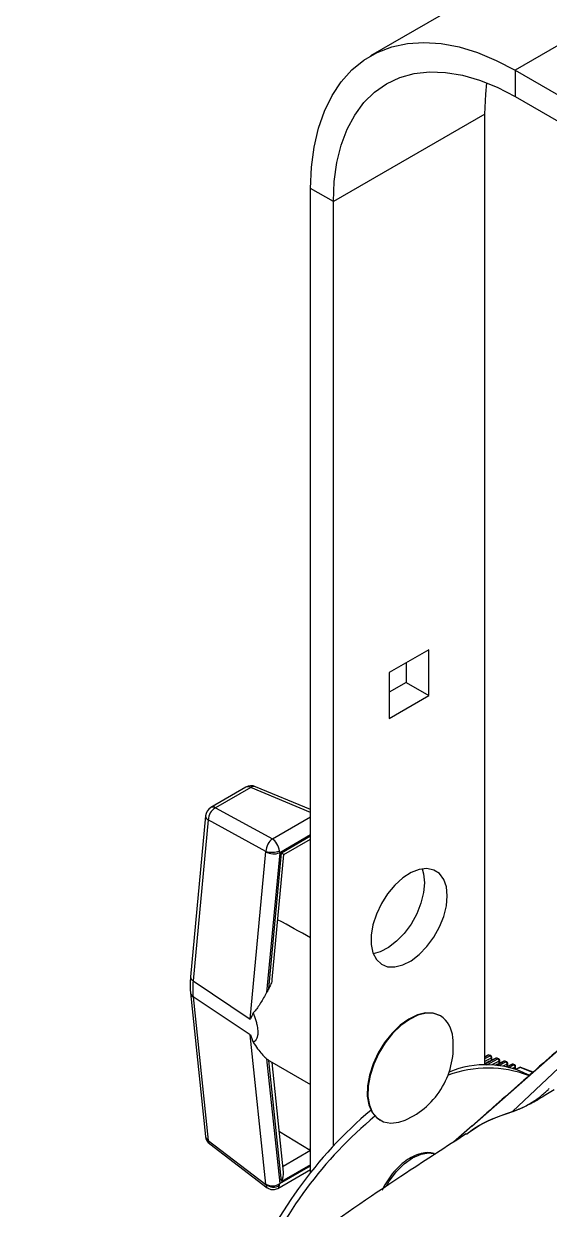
# Model space of a CAD drawing. Extents: x 7 to 135, y 3 to 97.
# Drawn here: x 10.89 to 13.96, y 11.37 to 18.29 of the extents above; entities that cross this region are included whole.
import ezdxf

# ---------------------------------------------------------------- set-up
doc = ezdxf.new("R2010")
doc.units = 0
doc.header["$MEASUREMENT"] = 0
doc.layers.add('OBJECT', color=7, linetype='CONTINUOUS')

msp = doc.modelspace()

# ---------------------------------------------------------------- linework, layer by layer
at = {"layer": 'OBJECT'}
for p, q in [((13.7983, 18.6131), (12.9144, 18.1028)), ((14.2266, 18.2895), (13.7583, 18.0192)), ((13.7583, 18.0192), (16.8696, 16.2232)), ((13.7583, 18.0192), (13.7583, 17.8657)), ((13.7583, 17.8657), (16.8696, 16.0696)), ((13.5816, 17.7635), (12.6977, 17.2532)), ((13.5816, 12.218), (13.5816, 17.7635)), ((12.6977, 17.2532), (12.5647, 17.33)), ((12.5647, 11.5899), (12.5647, 17.33)), ((12.6977, 11.7441), (12.6977, 17.2532)), ((13.2556, 14.639), (13.0237, 14.5051)), ((13.2556, 14.3712), (13.2556, 14.639)), ((13.1227, 14.5623), (13.1227, 14.4479)), ((13.0237, 14.5051), (13.0237, 14.2373)), ((13.1227, 14.4479), (13.0237, 14.3908)), ((13.1227, 14.4479), (13.2556, 14.3712)), ((13.0237, 14.2373), (13.2556, 14.3712)), ((12.1876, 13.8363), (11.9824, 13.7178)), ((12.215, 13.8352), (12.0098, 13.7167)), ((12.5647, 13.6897), (12.215, 13.8352)), ((12.5647, 13.7059), (12.2429, 13.8399)), ((12.0098, 13.7167), (12.342, 13.536)), ((11.9514, 13.6695), (11.8637, 12.7299)), ((11.9668, 13.6459), (11.8791, 12.7064)), ((12.3042, 13.4624), (11.9668, 13.6459)), ((12.342, 13.536), (12.5647, 13.6646)), ((12.5647, 13.5583), (12.3843, 13.4542)), ((12.3945, 13.4544), (12.5647, 13.5527)), ((12.4077, 13.4434), (12.5647, 13.5341)), ((12.5647, 13.5295), (12.5643, 13.5338)), ((12.213, 12.4844), (12.3042, 13.461)), ((12.3843, 13.4542), (12.3081, 12.6382)), ((12.3205, 12.6616), (12.3945, 13.4544)), ((12.3397, 12.715), (12.4077, 13.4435)), ((11.8791, 12.7064), (12.213, 12.4844)), ((11.8638, 12.6369), (11.9515, 11.7987)), ((12.213, 12.3922), (11.8791, 12.6142)), ((11.8791, 12.6142), (11.9668, 11.7759)), ((13.743, 11.9449), (14.3659, 12.5337)), ((13.3236, 12.5031), (13.32, 12.5052)), ((12.3042, 11.5209), (12.213, 12.3922)), ((13.5053, 11.8596), (14.0909, 12.3749)), ((12.3081, 12.2522), (12.3843, 11.5242)), ((12.3205, 12.243), (12.3253, 12.2405)), ((12.3945, 11.5357), (12.3205, 12.243)), ((13.5996, 12.2738), (13.5816, 12.2647)), ((13.6037, 12.2737), (13.5816, 12.2625)), ((13.5816, 12.2541), (13.6124, 12.2703)), ((13.62, 12.2574), (13.5816, 12.2373)), ((13.6458, 12.2559), (13.5816, 12.2232)), ((13.6498, 12.2557), (13.5816, 12.221)), ((13.5928, 12.2179), (13.6586, 12.2523)), ((13.6124, 12.2703), (13.6037, 12.2737)), ((13.6165, 12.2708), (13.6078, 12.2742)), ((13.62, 12.2428), (13.62, 12.2574)), ((13.6229, 12.2442), (13.6229, 12.2615)), ((13.6586, 12.2523), (13.6498, 12.2557)), ((13.6627, 12.2529), (13.654, 12.2563)), ((13.669, 12.2262), (13.6691, 12.2435)), ((12.3251, 12.2401), (12.5647, 12.1018)), ((12.4073, 11.592), (12.3404, 12.2312)), ((13.5816, 12.2259), (13.6032, 12.2373)), ((13.6066, 12.236), (13.6032, 12.2373)), ((13.609, 12.2372), (13.6073, 12.2378)), ((13.6662, 12.2395), (13.6225, 12.2166)), ((13.6412, 12.215), (13.6494, 12.2193)), ((13.692, 12.2379), (13.646, 12.2145)), ((13.6528, 12.218), (13.6494, 12.2193)), ((13.696, 12.2378), (13.6496, 12.2142)), ((13.6552, 12.2192), (13.6534, 12.2199)), ((13.663, 12.2125), (13.7047, 12.2344)), ((13.6662, 12.2248), (13.6662, 12.2395)), ((13.7123, 12.2215), (13.6877, 12.2086)), ((13.7047, 12.2344), (13.696, 12.2378)), ((13.7088, 12.2349), (13.7001, 12.2383)), ((13.7382, 12.2199), (13.7079, 12.2045)), ((13.7422, 12.2198), (13.7109, 12.2039)), ((13.7123, 12.2068), (13.7123, 12.2215)), ((13.7152, 12.2082), (13.7152, 12.2256)), ((13.722, 12.2013), (13.7509, 12.2164)), ((13.7509, 12.2164), (13.7422, 12.2198)), ((13.7585, 12.2036), (13.7432, 12.1956)), ((13.755, 12.217), (13.7463, 12.2203)), ((13.7585, 12.1909), (13.7585, 12.2036)), ((13.7843, 12.2019), (13.7609, 12.1901)), ((13.7613, 12.1902), (13.7613, 12.2076)), ((13.7884, 12.2018), (13.7635, 12.1892)), ((13.8616, 12.1733), (13.7884, 12.2018)), ((13.8633, 12.1748), (13.7925, 12.2023)), ((12.3826, 11.8287), (12.5628, 11.7194)), ((12.9681, 11.8955), (12.9716, 11.8934)), ((13.5073, 11.8614), (13.398, 11.7653)), ((11.9668, 11.7759), (12.3042, 11.5198)), ((11.9759, 11.7554), (12.312, 11.5002)), ((12.4037, 11.6267), (12.5635, 11.719)), ((12.5628, 11.7194), (12.5647, 11.7407)), ((12.3843, 11.5242), (12.5647, 11.6284)), ((12.5647, 11.634), (12.3945, 11.5357)), ((12.3728, 11.4964), (12.5647, 11.6072))]:
    msp.add_line(p, q, dxfattribs=at)
at = {"layer": 'OBJECT', "flags": 128}
for points in [[(12.5647, 17.33), (12.5698, 17.4542), (12.5851, 17.5715), (12.6103, 17.6809), (12.6453, 17.7814), (12.6899, 17.8721), (12.7435, 17.9524), (12.8058, 18.0214), (12.8763, 18.0787), (12.9542, 18.1237), (13.039, 18.1561), (13.13, 18.1755), (13.2263, 18.1819), (13.3272, 18.1751), (13.4317, 18.1552), (13.539, 18.1224), (13.6482, 18.0769), (13.7583, 18.0192)], [(12.6977, 17.2532), (12.7028, 17.3703), (12.7181, 17.4804), (12.7434, 17.5824), (12.7784, 17.6753), (12.8229, 17.7583), (12.8764, 17.8305), (12.9384, 17.8913), (13.0083, 17.94), (13.0855, 17.9762), (13.1691, 17.9995), (13.2584, 18.0098), (13.3524, 18.0068), (13.4505, 17.9907), (13.5514, 17.9617), (13.6544, 17.9199), (13.7583, 17.8657)], [(13.5816, 17.7635), (13.5867, 17.8806), (13.5943, 17.9457)], [(13.3624, 13.2031), (13.3572, 13.2554), (13.3418, 13.2992), (13.3169, 13.3326), (13.2838, 13.3538), (13.244, 13.362), (13.1992, 13.3568), (13.1517, 13.3383), (13.1036, 13.3076), (13.0572, 13.2659), (13.0146, 13.2153), (12.9779, 13.1581), (12.9488, 13.097), (12.9285, 13.0348), (12.9182, 12.9745), (12.9182, 12.9189), (12.9285, 12.8706), (12.9488, 12.8318), (12.9779, 12.8043), (13.0146, 12.7895), (13.0572, 12.788), (13.1036, 12.7999), (13.1517, 12.8247), (13.1992, 12.8611), (13.244, 12.9075), (13.2838, 12.9618), (13.3169, 13.0213), (13.3418, 13.0832), (13.3572, 13.1448), (13.3624, 13.2031)], [(13.2159, 13.3602), (13.2242, 13.3322), (13.2294, 13.2799)], [(13.2294, 13.2799), (13.2242, 13.2216), (13.2088, 13.16), (13.184, 13.098), (13.1509, 13.0385), (13.111, 12.9843), (13.0663, 12.9379), (13.0187, 12.9014), (12.9707, 12.8767), (12.9304, 12.8656)], [(13.32, 12.5052), (13.281, 12.5194), (13.2364, 12.5206), (13.188, 12.5086), (13.1377, 12.484), (13.0878, 12.4478), (13.0401, 12.4015), (12.9967, 12.347), (12.9594, 12.2864), (12.9295, 12.2223), (12.9085, 12.1573), (12.8971, 12.0941), (12.8959, 12.0352), (12.9047, 11.9831), (12.9234, 11.9399), (12.9511, 11.9073), (12.9681, 11.8955)], [(13.3236, 12.5031), (13.2845, 12.5174), (13.2399, 12.5185), (13.1915, 12.5066), (13.1413, 12.482), (13.0913, 12.4458), (13.0437, 12.3995), (13.0003, 12.3449), (12.9629, 12.2844), (12.9331, 12.2203), (12.9121, 12.1553), (12.9007, 12.0921), (12.8994, 12.0332), (12.9083, 11.9811), (12.927, 11.9379), (12.9547, 11.9053), (12.9903, 11.8847), (13.0323, 11.877), (13.0791, 11.8824), (13.1159, 11.8949)], [(13.007, 11.5106), (13.0243, 11.5392), (13.0654, 11.594), (13.1116, 11.6401), (13.1605, 11.6748), (13.2093, 11.6964), (13.2555, 11.7038), (13.2938, 11.6975)]]:
    msp.add_lwpolyline(points, dxfattribs=at)
at = {"layer": 'OBJECT'}
for centre, radius, start, end in [((12.2189, 13.7822), 0.0625, 67.40102, 119.99731), ((12.2003, 13.8101), 0.0291, 59.65394, 115.89413), ((12.2333, 13.8113), 0.0301, 71.50711, 127.38958), ((12.0137, 13.6637), 0.0625, 119.99731, 174.66696), ((12.0533, 13.6418), 0.0867, 120.15728, 177.26327), ((11.9951, 13.6916), 0.0291, 59.65394, 115.89413), ((11.9783, 13.6703), 0.0269, 181.62173, 244.54183), ((12.3396, 13.5817), 0.1245, 253.44803, 290.63899), ((12.3514, 13.5416), 0.0934, 239.6248, 290.62488), ((11.8906, 12.7307), 0.0269, 181.62173, 244.54183), ((12.8862, 12.3491), 0.6463, 151.08474, 153.429), ((11.8951, 12.6415), 0.0317, 188.16771, 239.51103), ((13.2286, 12.3667), 0.1662, 3.68582, 55.14271), ((12.9324, 12.3225), 0.4653, 330, 6.77852), ((12.3901, 12.3491), 0.1268, 229.7811, 236.72406), ((13.6041, 12.2649), 0.01, 68.73574, 116.93683), ((13.6015, 12.2696), 0.00462, 62.40524, 114.33964), ((13.6062, 12.2698), 0.00472, 71.15425, 123.2493), ((13.615, 12.2664), 0.00472, 71.15425, 123.2493), ((13.6058, 12.2577), 0.0143, 359.03766, 62.23411), ((13.6129, 12.2615), 0.01, 59.94051, 68.73574), ((13.6129, 12.2615), 0.01, 359.93775, 59.94051), ((13.618, 12.262), 0.00497, 294.716, 354.6269), ((13.6503, 12.2469), 0.01, 68.73574, 116.93683), ((13.6477, 12.2516), 0.00462, 62.40524, 114.33964), ((13.6524, 12.2518), 0.00472, 71.15425, 123.2493), ((13.6612, 12.2484), 0.00472, 71.15425, 123.2493), ((13.6519, 12.2397), 0.0143, 359.03766, 62.23411), ((13.6591, 12.2435), 0.01, 59.94051, 68.73574), ((13.6591, 12.2435), 0.01, 359.93775, 59.94051), ((13.6641, 12.244), 0.00497, 294.716, 354.6269), ((13.5991, 11.53), 0.6683, 69.17531, 110.31142), ((13.587, 11.6682), 0.5498, 62.58036, 112.83408), ((13.6965, 12.229), 0.01, 68.73574, 116.93683), ((13.6939, 12.2337), 0.00462, 62.40524, 114.33964), ((13.6986, 12.2338), 0.00472, 71.15425, 123.2493), ((13.7073, 12.2304), 0.00472, 71.15425, 123.2493), ((13.6981, 12.2218), 0.0143, 359.03766, 62.23411), ((13.7052, 12.2256), 0.01, 59.94051, 68.73574), ((13.7052, 12.2256), 0.01, 359.93775, 59.94051), ((13.7102, 12.226), 0.00497, 294.716, 354.6269), ((13.7427, 12.211), 0.01, 68.73574, 116.93683), ((13.7401, 12.2157), 0.00462, 62.40524, 114.33964), ((13.7448, 12.2159), 0.00472, 71.15425, 123.2493), ((13.7534, 12.2125), 0.00472, 71.15425, 123.2493), ((13.7442, 12.2038), 0.0143, 359.03766, 62.23411), ((13.7513, 12.2076), 0.01, 59.94051, 68.73574), ((13.7513, 12.2076), 0.01, 359.93775, 59.94051), ((13.7564, 12.2081), 0.00497, 294.716, 354.6269), ((13.7889, 12.193), 0.01, 68.73574, 116.93683), ((13.7863, 12.1977), 0.00462, 62.40524, 114.33964), ((13.791, 12.1979), 0.00472, 71.15425, 123.2493), ((12.9324, 12.3225), 0.4653, 293.22686, 330), ((14.5531, 10.0124), 2.5379, 130.119, 158.36575), ((14.4815, 10.0565), 2.4159, 129.62774, 157.284), ((12.0137, 11.8052), 0.0625, 185.97284, 232.79984), ((11.9828, 11.8032), 0.0317, 188.20798, 239.50893), ((11.9921, 11.7749), 0.0254, 177.70309, 230.13635), ((12.3416, 11.5872), 0.0762, 240.58524, 304.13979), ((12.3476, 11.5717), 0.0677, 230.1125, 302.0853)]:
    msp.add_arc(centre, radius, start, end, dxfattribs=at)
for centre, major_axis, ratio, start_param, end_param in [((12.3458, 13.483), (0.0242, 0.0579), 0.586383, 0.712332, 2.164272), ((12.3458, 13.483), (-0.0264, 0.0568), 0.494733, 4.17706, 5.628999), ((12.2992, 13.4643), (-0.00266, 0.00708), 0.592096, 4.024712, 4.230835), ((12.3405, 13.4799), (-0.0302, 0.0547), 0.580255, 3.938244, 4.144367), ((12.3556, 13.4769), (0.0521, -0.0334), 0.049063, 0.025356, 0.760124), ((9.9891, 14.0217), (4.0542, -2.011), 0.053878, 0.909391, 0.969389), ((12.2341, 12.8617), (0.2542, 0.4311), 0.582405, 2.24928, 2.475618), ((13.6028, 12.2289), (0.00493, 0.00878), 0.568561, 0.080429, 0.71955), ((13.6489, 12.2109), (0.00493, 0.00878), 0.568561, 0.080429, 0.71955), ((12.5991, 11.7438), (0.0548, -0.0042), 0.631769, 4.037429, 4.054882), ((12.3556, 11.5581), (0.0335, 0.0656), 0.609076, 4.680667, 5.52959), ((12.2992, 11.5242), (-0.00396, 0.00637), 0.47059, 3.705741, 3.911865), ((12.3458, 11.553), (0.0325, 0.0537), 0.485137, 2.493168, 3.088758), ((12.3458, 11.553), (-0.0254, 0.0574), 0.506157, 3.196668, 3.775292), ((12.3405, 11.5499), (-0.0315, 0.054), 0.564605, 3.718447, 3.92457)]:
    msp.add_ellipse(centre, major_axis=major_axis, ratio=ratio, start_param=start_param, end_param=end_param, dxfattribs=at)
for points, knots in [([(11.8637, 12.7299), (11.8631, 12.722), (11.8604, 12.6899), (11.8623, 12.6597), (11.8638, 12.6369)], [0, 0, 0, 0, 0.249064, 1, 1, 1, 1]), ([(12.3391, 12.715), (12.3391, 12.7133), (12.3391, 12.7027), (12.3319, 12.684), (12.324, 12.6685), (12.3205, 12.6616)], [0, 0, 0, 0, 0.098974, 0.600865, 1, 1, 1, 1]), ([(12.3081, 12.6382), (12.2965, 12.6179), (12.2727, 12.5766), (12.247, 12.5373), (12.2313, 12.522), (12.2292, 12.52)], [0, 0, 0, 0, 0.454626, 0.927986, 1, 1, 1, 1]), ([(12.2292, 12.52), (12.2236, 12.5082), (12.2179, 12.4962), (12.2131, 12.4846), (12.213, 12.4844)], [0, 0, 0, 0, 0.982724, 1, 1, 1, 1]), ([(12.2292, 12.52), (12.2348, 12.5055), (12.2433, 12.4832), (12.2525, 12.4482), (12.2576, 12.4166), (12.2566, 12.3894), (12.2491, 12.3634), (12.2385, 12.3533), (12.2297, 12.3492), (12.2292, 12.349)], [0, 0, 0, 0, 0.190457, 0.293194, 0.446601, 0.600717, 0.707922, 0.98553, 1, 1, 1, 1]), ([(12.6423, 9.8315), (12.9879, 10.0746), (13.6792, 10.5608), (14.7208, 11.2464), (15.7351, 11.8844), (16.4026, 12.2746), (16.7216, 12.461)], [0, 0, 0, 0, 0.255394, 0.510845, 0.766264, 1, 1, 1, 1]), ([(12.213, 12.3922), (12.2131, 12.392), (12.2179, 12.3771), (12.2236, 12.3629), (12.2292, 12.349)], [0, 0, 0, 0, 0.017276, 1, 1, 1, 1]), ([(16.7216, 12.4381), (16.5535, 12.3406), (16.1858, 12.1272), (15.6205, 11.7848), (15.0204, 11.4107), (14.4161, 11.0216), (13.8135, 10.6213), (13.2255, 10.2195), (12.8417, 9.9479), (12.6534, 9.8146)], [0, 0, 0, 0, 0.123528, 0.270146, 0.415672, 0.565188, 0.715491, 0.860428, 1, 1, 1, 1]), ([(12.2292, 12.349), (12.238, 12.336), (12.263, 12.2993), (12.2903, 12.2677), (12.3063, 12.2538), (12.3081, 12.2522)], [0, 0, 0, 0, 0.324577, 0.922742, 1, 1, 1, 1]), ([(14.0862, 12.3713), (13.9875, 12.2843), (13.7904, 12.1104), (13.6003, 11.9431), (13.5053, 11.8596)], [0, 0, 0, 0, 0.500635, 1, 1, 1, 1]), ([(13.9867, 12.0719), (13.9738, 12.0637), (13.9491, 12.0479), (13.91, 12.0239), (13.8712, 12.0015), (13.832, 11.981), (13.7963, 11.9641), (13.7633, 11.9501), (13.7467, 11.9443), (13.7383, 11.9413)], [0, 0, 0, 0, 0.175155, 0.335953, 0.499736, 0.628069, 0.749937, 0.875049, 1, 1, 1, 1]), ([(13.743, 11.9449), (13.7508, 11.9476), (13.7664, 11.953), (13.7977, 11.9665), (13.8312, 11.9829), (13.8648, 12.0019), (13.8939, 12.0223), (13.9184, 12.043), (13.9371, 12.0597), (13.9499, 12.0714), (13.9556, 12.0766), (13.9581, 12.0789)], [0, 0, 0, 0, 0.1230669, 0.2465853, 0.3690532, 0.4915375, 0.630311, 0.7724632, 0.8994107, 0.9556654, 1, 1, 1, 1]), ([(13.7383, 11.9413), (13.6624, 11.9152), (13.5684, 11.8828), (13.4901, 11.8232), (13.4751, 11.8117)], [0, 0, 0, 0, 0.807706, 1, 1, 1, 1]), ([(13.4797, 11.8153), (13.4948, 11.8267), (13.573, 11.8864), (13.667, 11.9187), (13.743, 11.9449)], [0, 0, 0, 0, 0.192033, 1, 1, 1, 1]), ([(13.743, 11.9449), (13.7422, 11.9442), (13.7407, 11.943), (13.7391, 11.9419), (13.7383, 11.9413)], [0, 0, 0, 0, 0.499996, 1, 1, 1, 1]), ([(13.4733, 11.8144), (13.357, 11.7391), (13.0565, 11.5447), (12.5803, 11.2198), (12.0439, 10.8415), (11.5167, 10.4527), (11.1321, 10.1614), (10.9261, 9.9971), (10.8901, 9.9684)], [0, 0, 0, 0, 0.130614, 0.337265, 0.543803, 0.750194, 0.956405, 1, 1, 1, 1]), ([(13.2131, 11.6998), (13.2109, 11.6995), (13.195, 11.6975), (13.1634, 11.6837), (13.1065, 11.6502), (13.0371, 11.5857), (12.9994, 11.5191), (12.9806, 11.486)], [0, 0, 0, 0, 0.026387, 0.19124, 0.355499, 0.679916, 1, 1, 1, 1]), ([(13.2857, 11.7), (13.2734, 11.7025), (13.2507, 11.7073), (13.2249, 11.7022), (13.2131, 11.6998)], [0, 0, 0, 0, 0.543712, 1, 1, 1, 1]), ([(12.3123, 11.501), (12.3147, 11.499), (12.3221, 11.4927), (12.339, 11.4884), (12.3579, 11.4891), (12.3685, 11.4946), (12.3727, 11.4967)], [0, 0, 0, 0, 0.1447225, 0.4495943, 0.7827294, 1, 1, 1, 1])]:
    msp.add_open_spline(points, degree=3, knots=knots, dxfattribs=at)

doc.saveas('drawing.dxf')
